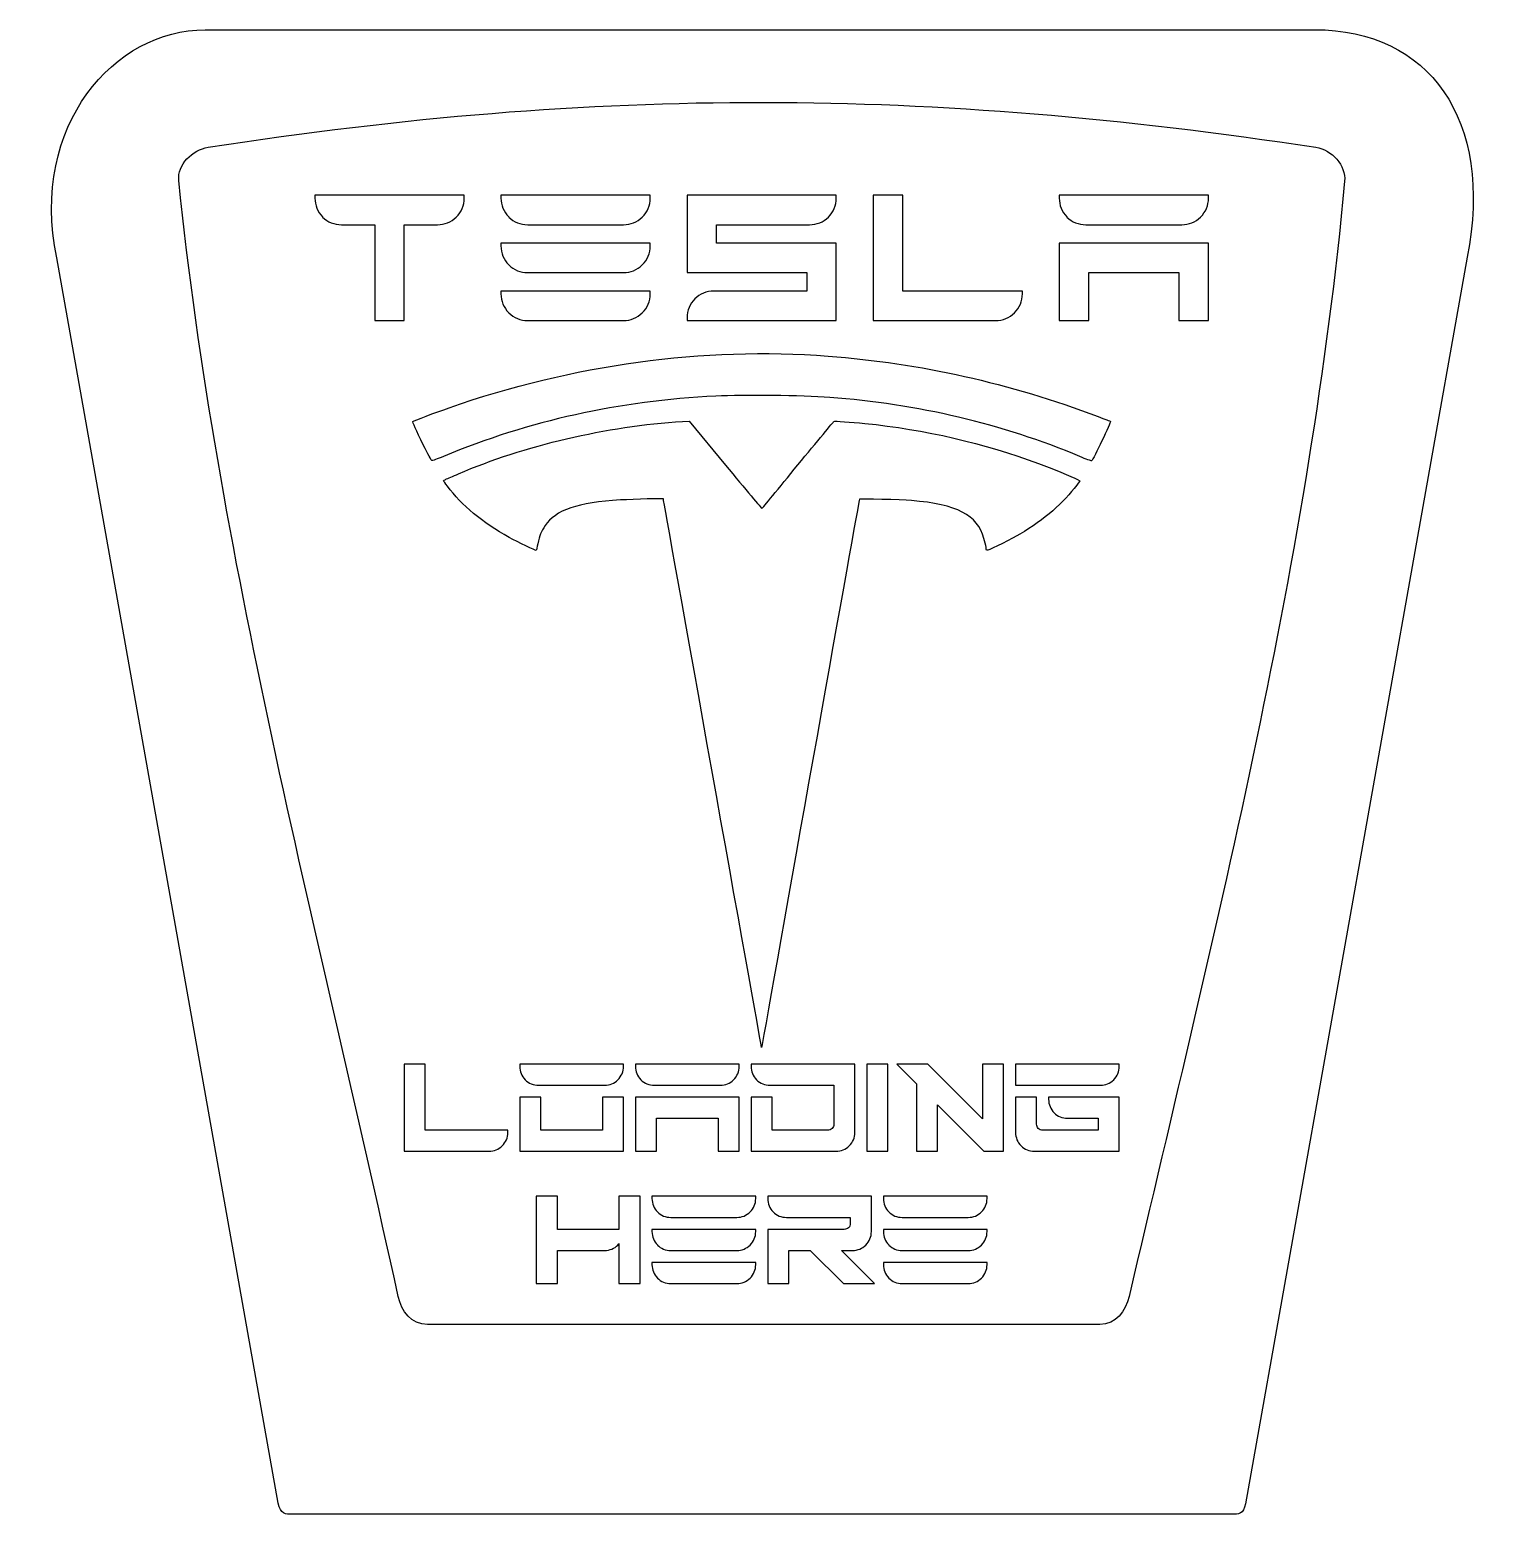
# Model space of a CAD drawing. Extents: x 22 to 284, y 14 to 280.
import ezdxf

# ---------------------------------------------------------------- set-up
doc = ezdxf.new("R2010")
doc.units = 0
doc.layers.add('Ebene_1', color=7, linetype='CONTINUOUS')

msp = doc.modelspace()

# ---------------------------------------------------------------- linework, layer by layer
at = {"layer": 'Ebene_1', "color": 7}
for points in [[(53.388034, 279.992516), (251.87908, 279.992516)], [(73.021443, 250.389357), (73.021443, 249.889523)], [(99.723605, 249.889523), (99.723605, 250.389357), (73.021443, 250.389357)], [(106.307269, 250.389357), (106.307269, 249.889523)], [(133.009431, 249.889429), (133.009431, 250.389263), (106.307269, 250.389357)], [(139.595043, 250.389357), (139.595043, 236.538488), (161.01371, 236.538488), (161.01371, 233.254422), (144.378605, 233.254422)], [(166.297105, 249.889523), (166.297105, 250.389357), (139.595043, 250.389357)], [(172.880859, 250.389357), (172.880859, 227.971021), (173.380693, 227.971021), (194.799359, 227.971021)], [(199.582931, 232.754588), (199.582931, 233.254422), (178.164264, 233.254422), (178.164264, 250.389357), (172.880859, 250.389357)], [(206.168634, 250.389357), (206.168634, 249.889523)], [(232.870856, 249.889429), (232.870856, 250.389263), (206.168634, 250.389357)], [(74.401845, 246.496119), (74.403844, 246.494119), (74.405843, 246.49212)], [(77.805104, 245.105861), (83.730876, 245.105861), (83.730876, 227.971021), (84.23071, 227.971021), (89.014272, 227.971021), (89.014272, 245.105955), (94.940044, 245.105955)], [(107.68767, 246.496119), (107.689669, 246.494119), (107.691669, 246.49212)], [(111.09093, 245.105861), (128.225859, 245.105861)], [(139.595043, 228.470855), (139.595043, 227.971021), (140.094877, 227.971021), (166.297105, 227.971021), (166.297105, 241.82189), (144.878439, 241.82189), (144.878439, 245.105955), (161.513544, 245.105955)], [(207.547086, 246.496119), (207.551084, 246.494119), (207.553084, 246.49212)], [(210.952345, 245.105861), (228.087284, 245.105861)], [(106.307269, 241.82189), (106.307269, 241.322056)], [(133.009431, 241.322016), (133.009431, 241.82185), (106.307269, 241.82189)], [(66.477276, 16.41013), (26.836647, 239.204001)], [(279.15489, 239.295556), (239.48621, 16.32579)], [(107.68767, 237.928652), (107.689669, 237.926653), (107.691669, 237.922754)], [(111.09093, 236.538448), (128.225859, 236.538448)], [(106.307269, 233.254422), (106.307269, 232.754588)], [(133.009431, 232.754547), (133.009431, 233.254381), (106.307269, 233.254422)], [(107.68767, 229.361184), (107.689669, 229.359185), (107.691669, 229.355286)], [(111.09093, 227.97098), (128.225859, 227.97098)], [(138.79635, 209.926), (140, 210), (146.46079, 202.12733)], [(209.42042, 199.54441), (209.86985, 199.31514), (209.29011, 198.51807)], [(153.03098, 98.44013), (152.94028, 97.92427), (152.86408, 98.32559)], [(88.977234, 94.958279), (88.977234, 79.362551), (89.383761, 79.362551), (104.164846, 79.362551)], [(107.528227, 82.725931), (107.528227, 83.132459), (92.745552, 83.132459), (92.745552, 94.958279), (88.977234, 94.958279)], [(109.672024, 94.958279), (109.672024, 94.551751)], [(128.22305, 94.551637), (128.22305, 94.958165), (109.672024, 94.958279)], [(130.365227, 94.958279), (130.365227, 94.551751)], [(148.91784, 94.551637), (148.91784, 94.958165), (130.365227, 94.958279)], [(151.060021, 94.958279), (151.060021, 94.551751)], [(169.612684, 82.725818), (169.612684, 94.958165), (151.060021, 94.958279)], [(198.361715, 94.958279), (198.361715, 91.18837), (198.768242, 91.18837), (213.550916, 91.18837)], [(216.914297, 94.551751), (216.914297, 94.958279), (198.361715, 94.958279)], [(110.640703, 92.166573), (110.643874, 92.164947), (110.6455, 92.161695)], [(113.033849, 91.188257), (124.85967, 91.188257)], [(131.335493, 92.166573), (131.337119, 92.164947), (131.34029, 92.161695)], [(133.728639, 91.188257), (145.554459, 91.188257)], [(152.030288, 92.166573), (152.031914, 92.164947), (152.03354, 92.161695)], [(154.423475, 91.188257), (165.842775, 91.188257), (165.842775, 84.204244)], [(164.770876, 83.132345), (154.830002, 83.132345), (154.830002, 89.046044), (151.060102, 89.046044), (151.060102, 79.362437), (151.466629, 79.362437), (166.249303, 79.362437)], [(198.361715, 89.046158), (198.361715, 82.725931)], [(202.131818, 84.204204), (202.131818, 89.046003), (198.361715, 89.046158)], [(201.72521, 79.362469), (216.91441, 79.362469), (216.91441, 89.046076), (204.275535, 89.046076), (204.275535, 88.639549)], [(207.638998, 85.276103), (213.144583, 85.276103), (213.144583, 83.132304), (203.203718, 83.132304)], [(205.245803, 86.252793), (205.247429, 86.251167), (205.249055, 86.249541)], [(199.331982, 80.340753), (199.333608, 80.339127), (199.33686, 80.337501)], [(112.627288, 71.306631), (112.627288, 55.712496), (113.033815, 55.712496), (116.397196, 55.712496), (116.397196, 61.624609), (124.859637, 61.624609)], [(127.409962, 62.868014), (127.409962, 55.712496), (127.81649, 55.712496), (131.178282, 55.712496), (131.178282, 71.306631), (127.409962, 71.306631), (127.409962, 65.394518), (116.397196, 65.394518), (116.397196, 71.306631), (112.627288, 71.306631)], [(133.322079, 71.306631), (133.322079, 70.900103)], [(151.873149, 70.90003), (151.873149, 71.306558), (133.322079, 71.306631)], [(154.016866, 71.306631), (154.016866, 70.900103)], [(172.567935, 64.987917), (172.567935, 71.306558), (154.016866, 71.306631)], [(174.71166, 71.306631), (174.71166, 70.900103)], [(193.262738, 70.90003), (193.262738, 71.306558), (174.71166, 71.306631)], [(134.292346, 68.514933), (134.293972, 68.513307), (134.295598, 68.511681)], [(136.685535, 67.538243), (148.511353, 67.538243)], [(154.987133, 68.514933), (154.988759, 68.513307), (154.990385, 68.511681)], [(157.38032, 67.538243), (168.79962, 67.538243), (168.79962, 66.466344)], [(175.681928, 68.514933), (175.683554, 68.513307), (175.68518, 68.511681)], [(178.075123, 67.538243), (189.899357, 67.538243)], [(133.322079, 65.394518), (133.322079, 64.98799)], [(151.873149, 64.987876), (151.873149, 65.394404), (133.322079, 65.394518)], [(167.727721, 65.394444), (154.016939, 65.394444), (154.016939, 55.712423), (154.423467, 55.712423), (157.786847, 55.712423), (157.786847, 61.624536), (161.645688, 61.624536), (167.559386, 55.712423), (173.14279, 55.712423), (167.230676, 61.624536), (169.206148, 61.624536)], [(174.71166, 65.394518), (174.71166, 64.98799)], [(193.262738, 64.987876), (193.262738, 65.394404), (174.71166, 65.394518)], [(134.292346, 62.60282), (134.293972, 62.601194), (134.295598, 62.597942)], [(136.685535, 61.624495), (148.511353, 61.624495)], [(175.681928, 62.60282), (175.683554, 62.601194), (175.68518, 62.597942)], [(178.075123, 61.624495), (189.899357, 61.624495)], [(133.322079, 59.482404), (133.322079, 59.075877)], [(151.873149, 59.075804), (151.873149, 59.482331), (133.322079, 59.482404)], [(174.71166, 59.482404), (174.71166, 59.075877)], [(193.262738, 59.075804), (193.262738, 59.482331), (174.71166, 59.482404)], [(134.292346, 56.689113), (134.293972, 56.687487), (134.295598, 56.685861)], [(175.681928, 56.689113), (175.683554, 56.687487), (175.68518, 56.685861)], [(136.685535, 55.712423), (148.511353, 55.712423)], [(178.075123, 55.712423), (189.899357, 55.712423)], [(213.44106, 48.39668), (93.154563, 48.39668)], [(237.16261, 14.42379), (68.926373, 14.42379)]]:
    msp.add_lwpolyline(points, dxfattribs=at)
for points in [[(53.388034, 279.992516)], [(53.950853, 258.96435)], [(206.168634, 241.82189), (206.168634, 227.971021), (206.668468, 227.971021), (211.452029, 227.971021), (211.452029, 236.538488), (227.5873, 236.538488), (227.5873, 227.971021), (232.870706, 227.971021), (232.870706, 241.82189)], [(209.87046, 203.6437)], [(171.754807, 94.958279), (171.754807, 79.362551), (172.161335, 79.362551), (175.524715, 79.362551), (175.524715, 94.958279)], [(177.09366, 94.958279), (180.623774, 91.426571), (180.623774, 79.362551), (181.030301, 79.362551), (184.393682, 79.362551), (184.393682, 87.658248), (192.687794, 79.362551), (196.219502, 79.362551), (196.219502, 94.958279), (192.449602, 94.958279), (192.449602, 85.18574), (182.677055, 94.958279)], [(109.672024, 89.046158), (109.672024, 79.362551), (110.078552, 79.362551), (128.223017, 79.362551), (128.223017, 89.046158), (124.45311, 89.046158), (124.45311, 83.132459), (113.440343, 83.132459), (113.440343, 89.046158)], [(130.365227, 89.046158), (130.365227, 79.362551), (130.771754, 79.362551), (134.135134, 79.362551), (134.135134, 85.276257), (145.1479, 85.276257), (145.1479, 79.362551), (148.917808, 79.362551), (148.917808, 89.046158)]]:
    msp.add_lwpolyline(points, close=True, dxfattribs=at)
for points in [[(26.836647, 239.204001), (22.00002, 262.99995), (37.233354, 279.99995), (53.388034, 279.992516)], [(251.87908, 279.992516), (272.23751, 279.999916), (284.00002, 263.99995), (279.15489, 239.295556)], [(53.950853, 258.96435), (124.026753, 269.839949), (182.68242, 269.516276), (252.09124, 258.96435)], [(48.671152, 253.050675), (48.387432, 255.814833), (51.090913, 258.520494), (53.950853, 258.96435)], [(252.09124, 258.96435), (254.95268, 258.529337), (257.47893, 255.675172), (257.22268, 252.908548)], [(87.924283, 53.41022), (73.246995, 120.36919), (55.520295, 186.32223), (48.671152, 253.050675)], [(257.22268, 252.908548), (251.01155, 185.85209), (234.23327, 120.06431), (218.67134, 53.41022)], [(73.021443, 249.889523), (73.021443, 248.590705), (73.495296, 247.427168), (74.401845, 246.496119)], [(98.300258, 246.486356), (99.235167, 247.396664), (99.723605, 248.567462), (99.723605, 249.889523)], [(106.307269, 249.889523), (106.307269, 248.590705), (106.781121, 247.427168), (107.68767, 246.496119)], [(131.588023, 246.486262), (132.522942, 247.39657), (133.009431, 248.567368), (133.009431, 249.889429)], [(164.873758, 246.486356), (165.808668, 247.396665), (166.297105, 248.567463), (166.297105, 249.889523)], [(206.168634, 249.889523), (206.168634, 248.590705), (206.640537, 247.427168), (207.547086, 246.496119)], [(231.447498, 246.486262), (232.382408, 247.396571), (232.870856, 248.567369), (232.870856, 249.889429)], [(74.405843, 246.49212), (75.317341, 245.580627), (76.486132, 245.105861), (77.805104, 245.105861)], [(94.940044, 245.105955), (96.218789, 245.105955), (97.370776, 245.581336), (98.300258, 246.486356)], [(107.691669, 246.49212), (108.603156, 245.580627), (109.771948, 245.105861), (111.09093, 245.105861)], [(128.225859, 245.105861), (129.504605, 245.105861), (130.658551, 245.581242), (131.588023, 246.486262)], [(161.513544, 245.105955), (162.792289, 245.105955), (163.944277, 245.581336), (164.873758, 246.486356)], [(207.553084, 246.49212), (208.464581, 245.580628), (209.633373, 245.105861), (210.952345, 245.105861)], [(228.087284, 245.105861), (229.36603, 245.105861), (230.518017, 245.581242), (231.447498, 246.486262)], [(106.307269, 241.322056), (106.307269, 240.023237), (106.781121, 238.859702), (107.68767, 237.928652)], [(131.588023, 237.918849), (132.522942, 238.829158), (133.009431, 239.999955), (133.009431, 241.322016)], [(107.691669, 237.922754), (108.603156, 237.011262), (109.771948, 236.538448), (111.09093, 236.538448)], [(128.225859, 236.538448), (129.504605, 236.538448), (130.658551, 237.013829), (131.588023, 237.918849)], [(106.307269, 232.754588), (106.307269, 231.455771), (106.781121, 230.292234), (107.68767, 229.361184)], [(131.588023, 229.35138), (132.522942, 230.261689), (133.009431, 231.432486), (133.009431, 232.754547)], [(140.979344, 231.836925), (140.069446, 230.927023), (139.595043, 229.769673), (139.595043, 228.470855)], [(144.378605, 233.254422), (143.076647, 233.254422), (141.909335, 232.766916), (140.979344, 231.836925)], [(198.161523, 229.351421), (199.096432, 230.261731), (199.582931, 231.432528), (199.582931, 232.754588)], [(107.691669, 229.355286), (108.603156, 228.443793), (109.771948, 227.97098), (111.09093, 227.97098)], [(128.225859, 227.97098), (129.504605, 227.97098), (130.658551, 228.446361), (131.588023, 229.35138)], [(194.799359, 227.971021), (196.078105, 227.971021), (197.232052, 228.446402), (198.161523, 229.351421)], [(97.011682, 212.36357), (119.03582, 220.103906), (142.55704, 223.311485), (164.81864, 221.610445)], [(164.81864, 221.610445), (181.46901, 220.338162), (197.16123, 216.825935), (213.13482, 210.79629)], [(144.74556, 214.450817), (127.36385, 213.59383), (111.37237, 210.05151), (96.003621, 203.65395)], [(165.10523, 214.21803), (160.11936, 214.579697), (149.76124, 214.698127), (144.74556, 214.450817)], [(209.87046, 203.6437), (196.17911, 209.41797), (180.62407, 213.09235), (165.10523, 214.21803)], [(92.458851, 205.64172), (91.093714, 208.39615), (90.45752, 209.827), (90.554748, 209.92424)], [(90.554748, 209.92424), (90.654348, 210.02384), (94.662341, 211.53793), (97.011682, 212.36357)], [(98.731228, 200.55313), (110.28945, 205.58147), (125.31337, 209.09618), (138.79635, 209.926)], [(159.41783, 202.15106), (162.89469, 206.38803), (165.79252, 209.88753), (165.85741, 209.92765)], [(165.85741, 209.92765), (165.99281, 210.01125), (168.88439, 209.82483), (171.41018, 209.56951)], [(215.34254, 209.93467), (215.47316, 209.80417), (212.27919, 203.13654), (211.95553, 202.86408)], [(213.13482, 210.79629), (214.32408, 210.34739), (215.31755, 209.95967), (215.34254, 209.93467)], [(171.41018, 209.56951), (182.06182, 208.4928), (192.75974, 206.028), (202.47647, 202.41186)], [(93.931942, 202.90876), (93.851172, 202.93986), (93.188455, 204.16951), (92.458851, 205.64172)], [(96.003621, 203.65395), (94.944761, 203.2132), (94.012535, 202.87785), (93.931942, 202.90876)], [(146.46079, 202.12733), (150.01418, 197.79738), (152.96084, 194.29808), (153.0089, 194.35105)], [(153.0089, 194.35105), (153.0569, 194.40395), (155.94097, 197.91411), (159.41783, 202.15106)], [(202.47647, 202.41186), (204.76968, 201.55845), (208.45839, 200.03521), (209.42042, 199.54441)], [(211.95553, 202.86408), (211.91203, 202.82738), (210.97385, 203.17836), (209.87046, 203.6437)], [(96.037275, 199.30921), (96.037275, 199.35891), (96.230725, 199.47947), (96.467153, 199.57732)], [(96.716601, 198.31754), (96.342948, 198.81337), (96.037275, 199.25961), (96.037275, 199.30921)], [(96.467153, 199.57732), (96.703602, 199.67522), (97.722416, 200.11428), (98.731228, 200.55313)], [(107.75973, 189.17403), (102.99802, 191.84733), (99.259677, 194.94258), (96.716601, 198.31754)], [(209.29011, 198.51807), (207.03711, 195.42047), (203.50508, 192.37642), (199.13103, 189.76247)], [(127.67672, 195.87107), (120.03085, 195.4151), (116.09838, 194.0762), (114.1977, 191.28179)], [(135.35727, 196.06527), (135.35727, 196.15367), (130.24592, 196.02437), (127.67672, 195.87107)], [(152.86408, 98.32559), (152.66298, 99.38626), (135.35727, 196.00313), (135.35727, 196.06527)], [(170.42452, 196.01291), (170.37672, 195.96051), (156.0538, 115.6126), (153.03098, 98.44013)], [(179.72127, 195.76948), (177.93727, 195.92086), (170.51775, 196.11518), (170.42452, 196.01291)], [(192.71212, 188.99922), (191.499, 193.20614), (187.91455, 195.07422), (179.72127, 195.76948)], [(114.1977, 191.28179), (113.49696, 190.25149), (113.20438, 189.51688), (112.89853, 188.01984)], [(112.62227, 186.86357), (112.52927, 186.77067), (109.35173, 188.28025), (107.75973, 189.17403)], [(193.07428, 187.42193), (193.02918, 187.75521), (192.86619, 188.46502), (192.71212, 188.99922)], [(199.13103, 189.76247), (197.92806, 189.0436), (193.9459, 187.04489), (193.40291, 186.88749)], [(112.89853, 188.01984), (112.77437, 187.41161), (112.64997, 186.89126), (112.62227, 186.86357)], [(193.40291, 186.88749), (193.17888, 186.82239), (193.14881, 186.87119), (193.07428, 187.42193)], [(109.672024, 94.551751), (109.672024, 93.641073), (110.005085, 92.819375), (110.640703, 92.166573)], [(127.222611, 92.158524), (127.878549, 92.797203), (128.22305, 93.624795), (128.22305, 94.551637)], [(130.365227, 94.551751), (130.365227, 93.641073), (130.699875, 92.819375), (131.335493, 92.166573)], [(147.9174, 92.158524), (148.573341, 92.797203), (148.91784, 93.624795), (148.91784, 94.551637)], [(151.060021, 94.551751), (151.060021, 93.641073), (151.394674, 92.819375), (152.030288, 92.166573)], [(215.913857, 92.158638), (216.569789, 92.797317), (216.914297, 93.624909), (216.914297, 94.551751)], [(110.6455, 92.161695), (111.285139, 91.522056), (112.109522, 91.188257), (113.033849, 91.188257)], [(124.85967, 91.188257), (125.756774, 91.188257), (126.571092, 91.524146), (127.222611, 92.158524)], [(131.34029, 92.161695), (131.97993, 91.522056), (132.804311, 91.188257), (133.728639, 91.188257)], [(145.554459, 91.188257), (146.451568, 91.188257), (147.265883, 91.524146), (147.9174, 92.158524)], [(152.03354, 92.161695), (152.673179, 91.522056), (153.499153, 91.188257), (154.423475, 91.188257)], [(213.550916, 91.18837), (214.448024, 91.18837), (215.262331, 91.52426), (215.913857, 92.158638)], [(204.275535, 88.639549), (204.275535, 87.72887), (204.610181, 86.905587), (205.245803, 86.252793)], [(205.249055, 86.249541), (205.888693, 85.609903), (206.714668, 85.276103), (207.638998, 85.276103)], [(106.527788, 80.332818), (107.183725, 80.971497), (107.528227, 81.799089), (107.528227, 82.725931)], [(165.523586, 83.435647), (165.29998, 83.225781), (165.074975, 83.132345), (164.770876, 83.132345)], [(165.842775, 84.204244), (165.842775, 83.88634), (165.744355, 83.658489), (165.523586, 83.435647)], [(168.61065, 80.332704), (169.26659, 80.971375), (169.612675, 81.798976), (169.612684, 82.725818)], [(198.361715, 82.725931), (198.361715, 81.815245), (198.69636, 80.993555), (199.331982, 80.340753)], [(202.431949, 83.432436), (202.227279, 83.652351), (202.131818, 83.883486), (202.131818, 84.204204)], [(203.203718, 83.132304), (202.882992, 83.132304), (202.651865, 83.227765), (202.431949, 83.432436)], [(104.164846, 79.362551), (105.06195, 79.362551), (105.876268, 79.69844), (106.527788, 80.332818)], [(166.249303, 79.362437), (167.146403, 79.362437), (167.959133, 79.698326), (168.61065, 80.332704)], [(199.33686, 80.337501), (199.976499, 79.697854), (200.80088, 79.362469), (201.72521, 79.362469)], [(133.322079, 70.900103), (133.322079, 69.989425), (133.656727, 69.167727), (134.292346, 68.514933)], [(150.872709, 68.506925), (151.528641, 69.145596), (151.873149, 69.973196), (151.873149, 70.90003)], [(154.016866, 70.900103), (154.016866, 69.989425), (154.351519, 69.167727), (154.987133, 68.514933)], [(174.71166, 70.900103), (174.71166, 69.989425), (175.046314, 69.167727), (175.681928, 68.514933)], [(192.262298, 68.506925), (192.918238, 69.145596), (193.262738, 69.973196), (193.262738, 70.90003)], [(134.295598, 68.511681), (134.935237, 67.872043), (135.761207, 67.538243), (136.685535, 67.538243)], [(148.511353, 67.538243), (149.408462, 67.538243), (150.221192, 67.872547), (150.872709, 68.506925)], [(154.990385, 68.511681), (155.630024, 67.872043), (156.455998, 67.538243), (157.38032, 67.538243)], [(168.79962, 66.466344), (168.79962, 66.148431), (168.701184, 65.920581), (168.480431, 65.697755)], [(175.68518, 68.511681), (176.324827, 67.872043), (177.150793, 67.538243), (178.075123, 67.538243)], [(189.899357, 67.538243), (190.796458, 67.538243), (191.610781, 67.872547), (192.262298, 68.506925)], [(133.322079, 64.98799), (133.322079, 64.077304), (133.656727, 63.255614), (134.292346, 62.60282)], [(150.872709, 62.594763), (151.528641, 63.233442), (151.873149, 64.061042), (151.873149, 64.987876)], [(168.480431, 65.697755), (168.256825, 65.487889), (168.03182, 65.394444), (167.727721, 65.394444)], [(171.567495, 62.594803), (172.223436, 63.233483), (172.567935, 64.061083), (172.567935, 64.987917)], [(174.71166, 64.98799), (174.71166, 64.077304), (175.046314, 63.255614), (175.681928, 62.60282)], [(192.262298, 62.594763), (192.918238, 63.233442), (193.262738, 64.061042), (193.262738, 64.987876)], [(124.859637, 61.624609), (125.756741, 61.624609), (126.571058, 61.960499), (127.222578, 62.594877)], [(127.222578, 62.594877), (127.304926, 62.675044), (127.337492, 62.782058), (127.409962, 62.868014)], [(134.295598, 62.597942), (134.935237, 61.958295), (135.761207, 61.624495), (136.685535, 61.624495)], [(148.511353, 61.624495), (149.408462, 61.624495), (150.221192, 61.960385), (150.872709, 62.594763)], [(169.206148, 61.624536), (170.103248, 61.624536), (170.91597, 61.960425), (171.567495, 62.594803)], [(175.68518, 62.597942), (176.324827, 61.958295), (177.150793, 61.624495), (178.075123, 61.624495)], [(189.899357, 61.624495), (190.796458, 61.624495), (191.610781, 61.960385), (192.262298, 62.594763)], [(133.322079, 59.075877), (133.322079, 58.16519), (133.656727, 57.341907), (134.292346, 56.689113)], [(150.872709, 56.68269), (151.528641, 57.321361), (151.873149, 58.148962), (151.873149, 59.075804)], [(174.71166, 59.075877), (174.71166, 58.16519), (175.046314, 57.341907), (175.681928, 56.689113)], [(192.262298, 56.68269), (192.918238, 57.321361), (193.262738, 58.148962), (193.262738, 59.075804)], [(134.295598, 56.685861), (134.935237, 56.046223), (135.761207, 55.712423), (136.685535, 55.712423)], [(148.511353, 55.712423), (149.408462, 55.712423), (150.221192, 56.048312), (150.872709, 56.68269)], [(175.68518, 56.685861), (176.324827, 56.046223), (177.150793, 55.712423), (178.075123, 55.712423)], [(189.899357, 55.712423), (190.796458, 55.712423), (191.610781, 56.048312), (192.262298, 56.68269)], [(93.154563, 48.39668), (90.256988, 48.39668), (88.520096, 50.69209), (87.924283, 53.41022)], [(218.67134, 53.41022), (218.03851, 50.69978), (216.33864, 48.39668), (213.44106, 48.39668)], [(68.926373, 14.42379), (67.827281, 14.42379), (66.79411, 14.42379), (66.477276, 16.41013)], [(239.48621, 16.32579), (239.18283, 14.42379), (238.14966, 14.42379), (237.16261, 14.42379)]]:
    msp.add_open_spline(points, degree=3, dxfattribs=at)

doc.saveas('drawing.dxf')
